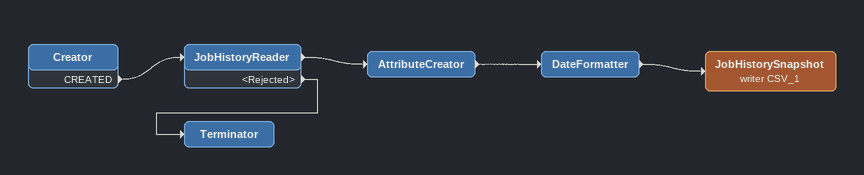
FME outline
Creator
    CREATED -> JobHistoryReader
JobHistoryReader
    -> AttributeCreator
    <Rejected> -> Terminator
AttributeCreator
    -> DateFormatter
DateFormatter
    -> JobHistorySnapshot (writer CSV_1)
JobHistorySnapshot (writer CSV_1)
Terminator
